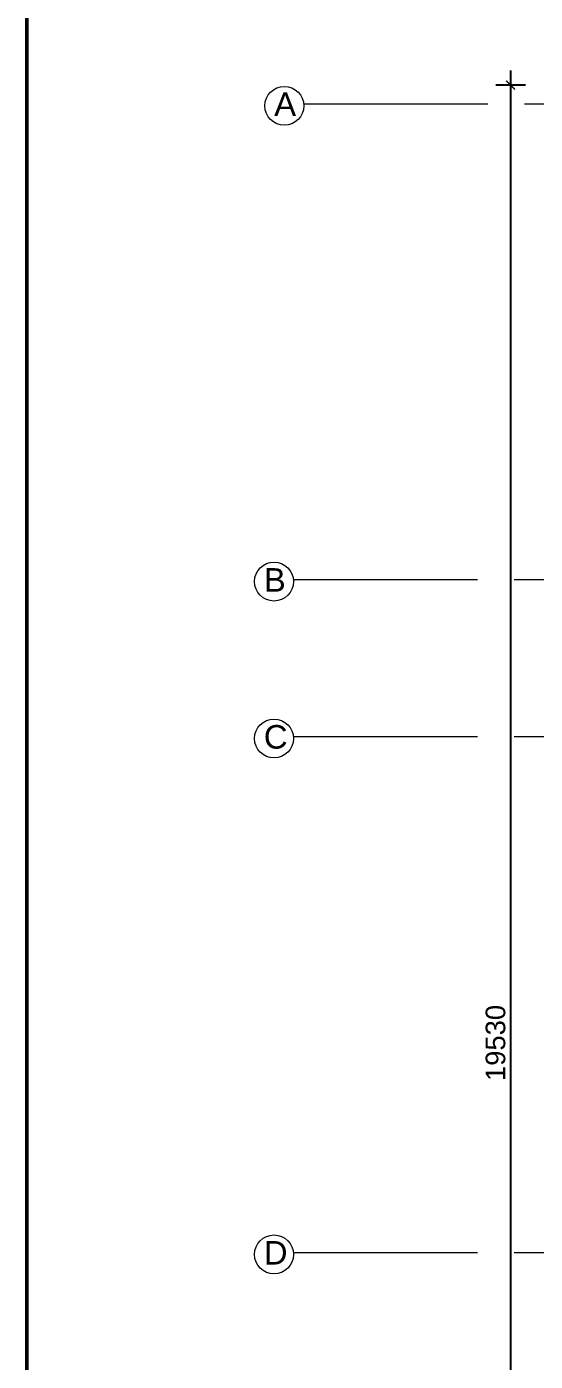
# Model space of a CAD drawing. Header units: inches. Extents: x 527934 to 2134587, y -408734 to 227304.
# Drawn here: x 1928626 to 1933807, y -191299 to -177693 of the extents above; entities that cross this region are included whole.
import ezdxf

# ---------------------------------------------------------------- set-up
doc = ezdxf.new("R2010")
doc.units = ezdxf.units.IN
doc.header["$MEASUREMENT"] = 0
doc.linetypes.add('CENTER', pattern=[2, 1.25, -0.25, 0.25, -0.25])
for name, color, linetype, lineweight in [('centre line', 1, 'CENTER', 9), ('dim', 253, 'Continuous', 9), ('furniture', 253, 'Continuous', 5), ('text', 7, 'Continuous', 13), ('TITLE THICK', 7, 'Continuous', 50)]:
    doc.layers.add(name, color=color, linetype=linetype, lineweight=lineweight)
doc.styles.get("Standard").update_dxf_attribs({"font": 'arial.ttf'})
doc.styles.add('style1', font='arial.ttf')
doc.dimstyles.new('dim 100', dxfattribs={"dimtxt": 200, "dimasz": 90, "dimexe": 150, "dimexo": 150, "dimgap": 50, "dimtad": 1, "dimdec": 0, "dimzin": 0, "dimdsep": 46, "dimtxsty": 'Standard', "dimblk": 'ARCHTICK', "dimcen": 100, "dimdle": 150, "dimazin": 0, "dimtfac": 1, "dimtdec": 0, "dimtix": 1, "dimtmove": 2, "dimatfit": 3, "dimfxl": 150, "dimfxlon": 1, "dimtolj": 1, "dimtzin": 0, "dimarcsym": 0})

# ---------------------------------------------------------------- blocks, each defined once
blk = doc.blocks.new('_ArchTick')
at = {"color": 0, "linetype": 'ByBlock', "const_width": 0.15}
blk.add_lwpolyline([(-0.5, -0.5), (0.5, 0.5)], dxfattribs=at)
blk = doc.blocks.new('*D2772')
at = {"layer": 'Defpoints', "color": 0, "ltscale": 400}
for p in [(1945563, -178289), (1933556, -197819), (1945563, -197819)]:
    blk.add_point(p, dxfattribs=at)
at = {"layer": 'furniture', "color": 0, "lineweight": -2, "ltscale": 400}
for p, q in [((1933556, -178139), (1933556, -197969)), ((1933706, -178289), (1933406, -178289)), ((1933706, -197819), (1933406, -197819))]:
    blk.add_line(p, q, dxfattribs=at)
at = {"layer": 'furniture', "color": 0, "lineweight": -2, "ltscale": 400, "xscale": 90, "yscale": 90, "zscale": 90}
for p, rotation in [((1933556, -178289), 90), ((1933556, -197819), 270)]:
    blk.add_blockref('_ArchTick', p, dxfattribs=dict(at, rotation=rotation))
at = {"layer": 'furniture', "color": 0, "ltscale": 400, "insert": (1933403, -188054), "char_height": 200, "attachment_point": 5, "rotation": 90}
blk.add_mtext('\\A1;19530', dxfattribs=at)

msp = doc.modelspace()

# ---------------------------------------------------------------- linework, layer by layer
at = {"layer": 'centre line', "ltscale": 1500}
for p, q in [((1931448.3, -178479.4), (1974071.1, -178479.4)), ((1931342.6, -183329.4), (1949222.6, -183329.4)), ((1931342.6, -184929.4), (1974071.1, -184929.4)), ((1931342.6, -190189.4), (1963713.4, -190189.4))]:
    msp.add_line(p, q, dxfattribs=at)
at = {"layer": 'dim'}
for centre in [(1931251.1, -178499.8), (1931145.4, -183349.8), (1931145.4, -184949.8), (1931145.4, -190209.8)]:
    msp.add_circle(centre, 198.2, dxfattribs=at)
at = {"layer": 'TITLE THICK'}
msp.add_lwpolyline([(1928626.1, -171712), (1974826.1, -171712), (1974826.1, -204952), (1928626.1, -204952)], close=True, dxfattribs=at)

# ---------------------------------------------------------------- texts
at = {"layer": 'text', "style": 'style1'}
for s, p in [('A', (1931147.2, -178602.9)), ('B', (1931041.5, -183452.9)), ('C', (1931041.5, -185052.9)), ('D', (1931041.5, -190312.9))]:
    msp.add_text(s, height=240, dxfattribs=at).set_placement(p)

# ---------------------------------------------------------------- dimensions: what is measured, and where the dimension line sits
at = {"layer": 'furniture', "ltscale": 400}
dim = msp.add_linear_dim(base=(1933555.6, -197819.4), p1=(1945562.6, -178289.4), p2=(1945562.6, -197819.4), angle=90, dimstyle='dim 100', override={"dimpost": '\\X'}, dxfattribs=at)
dim.commit()
dim.dimension.update_dxf_attribs({"geometry": '*D2772', "text_midpoint": (1933403.4, -188054.4)})

doc.saveas('drawing.dxf')
